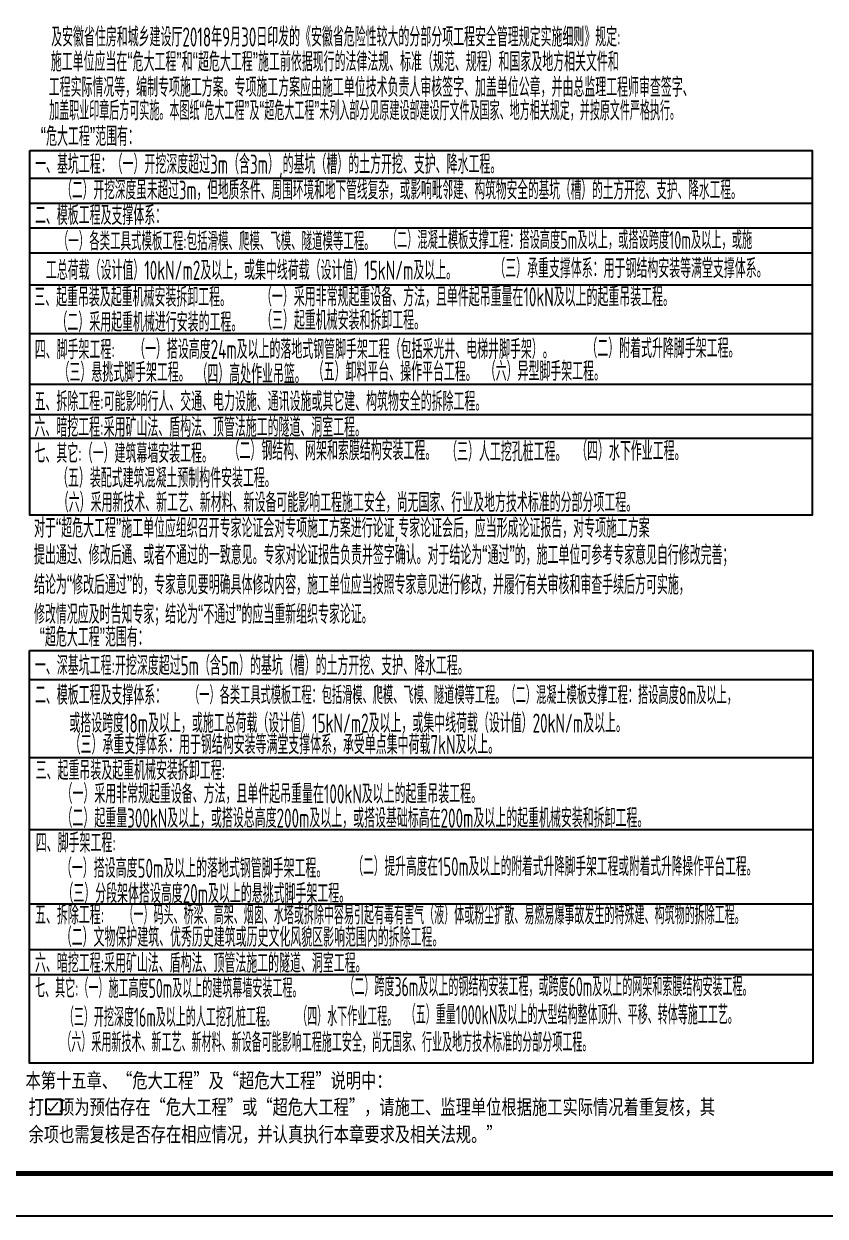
# Model space of a CAD drawing. Extents: x -1712635 to -854203, y -534641 to -21985.
# Drawn here: x -1519749 to -1500947, y -120393 to -92424 of the extents above; entities that cross this region are included whole.
import ezdxf

# ---------------------------------------------------------------- set-up
doc = ezdxf.new("R2010")
doc.units = 0
doc.header["$LTSCALE"] = 1000
doc.layers.get('0').update_dxf_attribs({"linetype": 'CONTINUOUS'})
for name, color, linetype in [('0-R-防护门', 4, 'CONTINUOUS'), ('AXIS', 3, 'CONTINUOUS'), ('C-SHET-TTLB', 11, 'CONTINUOUS'), ('SM', 7, 'CONTINUOUS'), ('STEEL', 7, 'CONTINUOUS')]:
    doc.layers.add(name, color=color, linetype=linetype)
doc.styles.add('st', font='', dxfattribs={"width": 0.85})
doc.styles.add('TSSD_REIN', font='tssdeng.shx', dxfattribs={"width": 0.7, "height": 300, "bigfont": 'tssdchn.shx'})
doc.styles.get('st').set_extended_font_data('SimSun')

msp = doc.modelspace()

# ---------------------------------------------------------------- linework, layer by layer
at = {"color": 6, "const_width": 30}
msp.add_lwpolyline([(-1518952.15, -117718.84), (-1519119.71, -117923.48), (-1519177.23, -117853.22)], dxfattribs=at)
at = {"layer": '0-R-防护门'}
for p, q in [((-1519609.79, -96041.43), (-1501248.44, -96041.43)), ((-1519609.79, -96630.19), (-1501248.44, -96630.19)), ((-1519609.79, -97208.97), (-1501248.44, -97208.97)), ((-1519609.79, -97797.73), (-1501248.44, -97797.73)), ((-1519609.79, -98542.5), (-1501248.44, -98542.5)), ((-1519609.79, -99688.93), (-1501248.44, -99688.93)), ((-1519609.79, -100875.98), (-1501248.44, -100875.98)), ((-1519609.79, -101588.2), (-1501248.44, -101588.2)), ((-1519609.79, -102146.81), (-1501248.44, -102146.81)), ((-1519609.79, -107800.63), (-1501248.44, -107800.63)), ((-1519609.79, -109630.12), (-1501248.44, -109630.12)), ((-1519609.79, -111323.17), (-1501248.44, -111323.17)), ((-1519609.79, -113067.86), (-1501248.44, -113067.86)), ((-1519609.79, -114140.92), (-1501248.44, -114140.92)), ((-1519609.79, -114721.43), (-1501248.44, -114721.43))]:
    msp.add_line(p, q, dxfattribs=at)
for points in [[(-1519609.79, -95392.79), (-1501248.44, -95392.79), (-1501248.44, -103948.48), (-1519609.79, -103948.48)], [(-1519617.87, -107125.01), (-1501239.52, -107125.01), (-1501239.52, -116801.97), (-1519617.87, -116801.97)]]:
    msp.add_lwpolyline(points, close=True, dxfattribs=at)
at = {"layer": 'C-SHET-TTLB'}
msp.add_lwpolyline([(-1490462.67, -60992.79), (-1490462.67, -120392.79), (-1595562.67, -120392.79), (-1595562.67, -60992.79)], close=True, dxfattribs=at)
at = {"layer": 'C-SHET-TTLB', "const_width": 120}
msp.add_lwpolyline([(-1593722.67, -61992.79), (-1491462.67, -61992.79), (-1491462.67, -119392.79), (-1593722.67, -119392.79)], close=True, dxfattribs=at)
at = {"layer": 'SM', "color": 6}
msp.add_lwpolyline([(-1518865.46, -117650.58), (-1518865.46, -118010.57), (-1519226.45, -118010.57), (-1519226.45, -117650.58), (-1518865.46, -117650.58)], dxfattribs=at)

# ---------------------------------------------------------------- texts
at = {"layer": 'AXIS', "style": 'st', "width": 0.75}
for s, p in [('本第十五章、“危大工程”及“超危大工程”说明中：', (-1519709.89, -117385.62)), ('打  项为预估存在“危大工程”或“超危大工程”，请施工、监理单位根据施工实际情况着重复核，其', (-1519637.71, -118006.79)), ('余项也需复核是否存在相应情况，并认真执行本章要求及相关法规。”', (-1519637.86, -118647.9))]:
    msp.add_text(s, height=350, dxfattribs=at).set_placement(p)
at = {"layer": 'STEEL', "color": 7, "style": 'TSSD_REIN'}
for s, height, width, p in [('及安徽省住房和城乡建设厅2018年9月30日印发的《安徽省危险性较大的分部分项工程安全管理规定实施细则》规定:', 450, 0.6, (-1519107.53, -92958.17)), ('施工单位应当在“危大工程”和“超危大工程”施工前依据现行的法律法规、标准（规范、规程）和国家及地方相关文件和', 450, 0.6, (-1519116.59, -93540.38)), ('工程实际情况等，编制专项施工方案。专项施工方案应由施工单位技术负责人审核签字、加盖单位公章，并由总监理工程师审查签字、', 450, 0.6, (-1519165.88, -94137.91)), ('加盖职业印章后方可实施。本图纸“危大工程”及“超危大工程”未列入部分见原建设部建设厅文件及国家、地方相关规定，并按原文件严格执行。', 450, 0.55, (-1519154.92, -94686.97)), ('一、基坑工程：（一）开挖深度超过3m（含3m）,的基坑（槽）的土方开挖、支护、降水工程。', 450, 0.6, (-1519484.1, -95943.45)), ('（二）开挖深度虽未超过3m，但地质条件、周围环境和地下管线复杂，或影响毗邻建、构筑物安全的基坑（槽）的土方开挖、支护、降水工程。', 440, 0.6, (-1518868.69, -96545.2)), ('二、模板工程及支撑体系：', 450, 0.6, (-1519487.82, -97140.85)), ('（一）各类工具式模板工程:包括滑模、爬模、飞模、隧道模等工程。', 430, 0.6, (-1518949.44, -97739.83)), ('（二）混凝土模板支撑工程：搭设高度5m及以上，或搭设跨度10m及以上，或施', 420, 0.6, (-1511232.48, -97705.19)), ('\u3000（三）承重支撑体系：用于钢结构安装等满堂支撑体系。', 450, 0.6, (-1508966.43, -98386.51)), ('工总荷载（设计值）10kN/m2及以上，或集中线荷载（设计值）15kN/m及以上。', 450, 0.6, (-1519231.73, -98429.85)), ('\u3000三、起重吊装及起重机械安装拆卸工程。\u3000', 450, 0.6, (-1519760.85, -99059.47)), ('（一）采用非常规起重设备、方法，且单件起吊重量在10kN及以上的起重吊装工程。', 450, 0.6, (-1514183.54, -99054.3)), ('（二）采用起重机械进行安装的工程。', 450, 0.6, (-1518983.52, -99648.84)), ('（三）起重机械安装和拆卸工程。', 450, 0.6, (-1514181.68, -99604.23)), ('四、脚手架工程:\u3000', 450, 0.6, (-1519492.64, -100292.62)), ('（一）搭设高度24m及以上的落地式钢管脚手架工程（包括采光井、电梯井脚手架）。', 450, 0.6, (-1517161.63, -100284.34)), ('（二）附着式升降脚手架工程。', 450, 0.6, (-1506548.79, -100261.65)), ('（三）悬挑式脚手架工程。', 450, 0.6, (-1518934.65, -100825.7)), ('（四）高处作业吊篮。', 450, 0.6, (-1515698.75, -100863.4)), ('（五）卸料平台、操作平台工程。', 450, 0.6, (-1512970.54, -100811.21)), ('（六）异型脚手架工程。', 450, 0.6, (-1508934.6, -100800.12)), ('五、拆除工程:可能影响行人、交通、电力设施、通讯设施或其它建、构筑物安全的拆除工程。', 450, 0.6, (-1519497.39, -101508.57)), ('六、暗挖工程:采用矿山法、盾构法、顶管法施工的隧道、洞室工程。', 450, 0.6, (-1519499.32, -102113.59)), ('七、其它:（一）建筑幕墙安装工程。', 450, 0.6, (-1519499.57, -102725.77)), ('（二）钢结构、网架和索膜结构安装工程。', 450, 0.6, (-1514944.85, -102662.36)), ('（三）人工挖孔桩工程。', 450, 0.6, (-1509839.31, -102686.69)), ('（四）水下作业工程。', 450, 0.6, (-1506788.92, -102670.16)), ('（五）装配式建筑混凝土预制构件安装工程。', 450, 0.6, (-1518968.28, -103302.88)), ('（六）采用新技术、新工艺、新材料、新设备可能影响工程施工安全，尚无国家、行业及地方技术标准的分部分项工程。', 450, 0.6, (-1518952.77, -103878.39)), ('提出通过、修改后通、或者不通过的一致意见。专家对论证报告负责并签字确认。对于结论为“通过”的，施工单位可参考专家意见自行修改完善；', 450, 0.6, (-1519510.24, -105109.97)), ('结论为“修改后通过”的，专家意见要明确具体修改内容，施工单位应当按照专家意见进行修改，并履行有关审核和审查手续后方可实施，', 450, 0.6, (-1519510.24, -105808.65)), ('修改情况应及时告知专家；结论为“不通过”的应当重新组织专家论证。', 450, 0.6, (-1519510.24, -106499.71)), ('一、深基坑工程:开挖深度超过5m（含5m）的基坑（槽）的土方开挖、支护、降水工程。 ', 450, 0.6, (-1519488.21, -107704.01)), ('二、模板工程及支撑体系：', 450, 0.6, (-1519488.21, -108395.32)), ('（一）各类工具式模板工程：包括滑模、爬模、飞模、隧道模等工程。（二）混凝土模板支撑工程：搭设高度8m及以上，', 420, 0.6, (-1515870.55, -108381.58)), ('或搭设跨度18m及以上，或施工总荷载（设计值）15kN/m2及以上，或集中线荷载（设计值）20kN/m及以上。', 450, 0.6, (-1518680.95, -109052.38)), ('（三）承重支撑体系：用于钢结构安装等满堂支撑体系，承受单点集中荷载7kN及以上。', 450, 0.6, (-1518673.45, -109556.6)), ('三、起重吊装及起重机械安装拆卸工程:', 450, 0.6, (-1519470.21, -110164.57)), ('（一）采用非常规起重设备、方法，且单件起吊重量在100kN及以上的起重吊装工程。', 450, 0.6, (-1518864.41, -110712.6)), ('（二）起重量300kN及以上，或搭设总高度200m及以上，或搭设基础标高在200m及以上的起重机械安装和拆卸工程。', 450, 0.6, (-1518864.41, -111279.63)), ('四、脚手架工程:', 450, 0.6, (-1519468.65, -111862.28)), ('（一）搭设高度50m及以上的落地式钢管脚手架工程。', 450, 0.6, (-1518878.13, -112456.58)), ('（二）提升高度在150m及以上的附着式升降脚手架工程或附着式升降操作平台工程。', 440, 0.6, (-1512037.67, -112412.01)), ('（三）分段架体搭设高度20m及以上的悬挑式脚手架工程。', 450, 0.6, (-1518843.12, -113048.55)), ('五、拆除工程:', 450, 0.6, (-1519485.77, -113552.02)), ('（一）码头、桥梁、高架、烟囱、水塔或拆除中容易引起有毒有害气（液）体或粉尘扩散、易燃易爆事故发生的特殊建、构筑物的拆除工程。', 450, 0.55, (-1517410.48, -113551)), ('（二）文物保护建筑、优秀历史建筑或历史文化风貌区影响范围内的拆除工程。', 450, 0.6, (-1518882.53, -114076.25)), ('六、暗挖工程:采用矿山法、盾构法、顶管法施工的隧道、洞室工程。', 450, 0.6, (-1519486.99, -114684.26)), ('七、其它:（一）施工高度50m及以上的建筑幕墙安装工程。', 450, 0.55, (-1519486.5, -115271.64)), ('（二）跨度36m及以上的钢结构安装工程，或跨度60m及以上的网架和索膜结构安装工程。', 450, 0.55, (-1512228.34, -115235.06)), ('（三）开挖深度16m及以上的人工挖孔桩工程。', 450, 0.55, (-1518810.35, -115951.26)), ('（四）水下作业工程。', 450, 0.55, (-1513336.77, -115936.56)), ('（五）重量1000kN及以上的大型结构整体顶升、平移、转体等施工工艺。', 450, 0.55, (-1510788.99, -115894.79)), ('（六）采用新技术、新工艺、新材料、新设备可能影响工程施工安全，尚无国家、行业及地方技术标准的分部分项工程。', 450, 0.55, (-1518870.07, -116540.94))]:
    msp.add_text(s, height=height, dxfattribs=dict(at, width=width)).set_placement(p)
at = {"layer": 'STEEL', "color": 2, "style": 'TSSD_REIN', "width": 0.6}
for s, p in [('“危大工程”范围有：', (-1519352.23, -95289.99)), ('对于“超危大工程”施工单位应组织召开专家论证会对专项施工方案进行论证,专家论证会后，应当形成论证报告，对专项施工方案', (-1519510.24, -104476.95)), ('“超危大工程”范围有：', (-1519378.7, -107034.97))]:
    msp.add_text(s, height=450, dxfattribs=at).set_placement(p)

doc.saveas('drawing.dxf')
